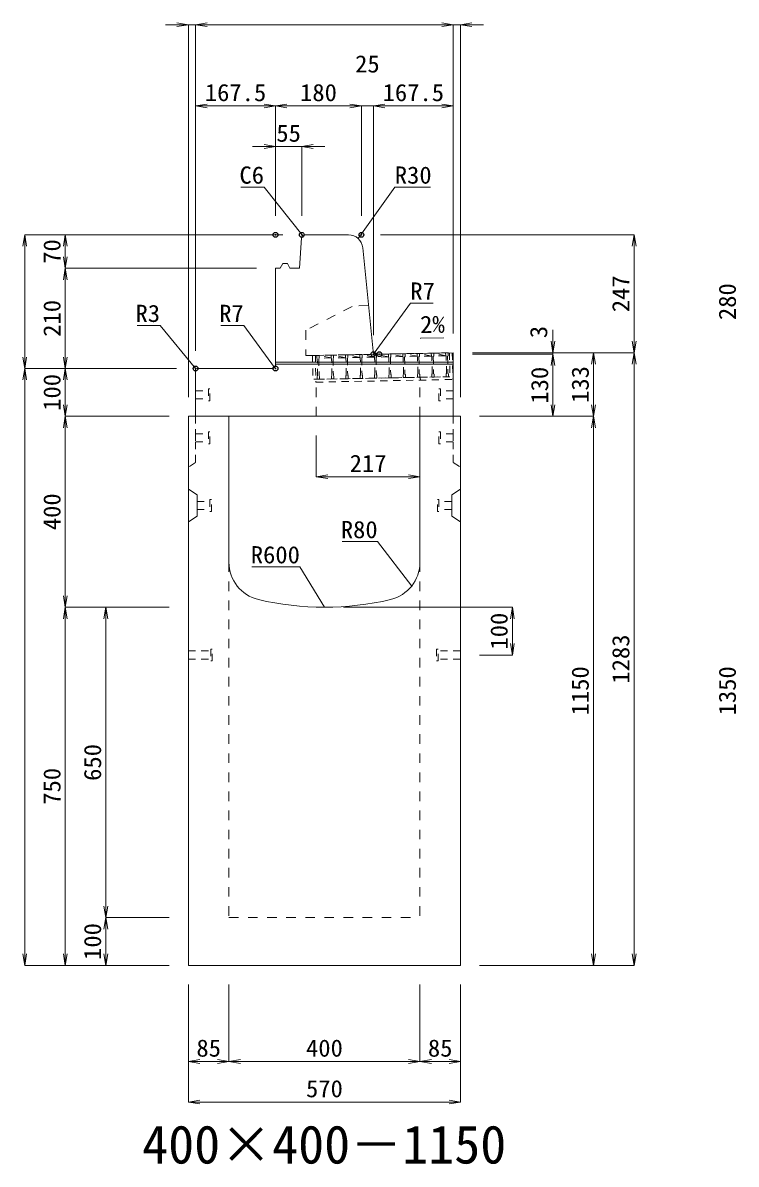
# Model space of a CAD drawing. Units: millimetres at full size; some dimension numbers follow another scale. Extents: x -18734 to 51600, y -18820 to 17820.
# Drawn here: x 34918 to 36413, y -7786 to -5396 of the extents above; entities that cross this region are included whole.
import ezdxf
from ezdxf.enums import TextEntityAlignment as Align

# ---------------------------------------------------------------- set-up
doc = ezdxf.new("R2010")
doc.units = ezdxf.units.MM
doc.header["$LTSCALE"] = 20
doc.header["$PDMODE"] = 32
doc.header["$PDSIZE"] = 10
doc.linetypes.add('USER1', pattern=[2, 1, -1])
doc.linetypes.add('USER2', pattern=[1.35, 0.75, -0.6])
for name, color, linetype, lineweight in [('インサート', 3, 'USER2', 9), ('グレーチング', 7, 'USER2', 5), ('受枠', 3, 'USER2', 9), ('寸法線', 7, 'Continuous', 13), ('引出線', 4, 'Continuous', 13), ('本体', 2, 'Continuous', 13), ('目地', 132, 'Continuous', 5)]:
    doc.layers.add(name, color=color, linetype=linetype, lineweight=lineweight)
doc.layers.add('作業エリア', color=11, linetype='Continuous')
doc.layers.add('文字', color=7, linetype='Continuous')
doc.styles.add('ＭＳ 明朝', font='')
doc.styles.get('ＭＳ 明朝').set_extended_font_data('MS Mincho')

# ---------------------------------------------------------------- blocks, each defined once
blk = doc.blocks.new('open_arrow')
at = {"color": 0, "linetype": 'Continuous', "lineweight": -2}
blk.add_lwpolyline([(7.5, 1.25), (0, 0), (7.5, -1.25)], dxfattribs=at)

msp = doc.modelspace()

# ---------------------------------------------------------------- linework, layer by layer
at = {"layer": 'インサート'}
for p, q in [((35280, -6166.5), (35307, -6166.5)), ((35280, -6166.5), (35280, -6183.5)), ((35310, -6162.5), (35307, -6162.5)), ((35307, -6162.5), (35307, -6187.5)), ((35310, -6187.5), (35310, -6162.5)), ((35790, -6162.5), (35793, -6162.5)), ((35790, -6187.5), (35790, -6162.5)), ((35793, -6162.5), (35793, -6187.5)), ((35820, -6166.5), (35793, -6166.5)), ((35820, -6166.5), (35820, -6183.5)), ((35280, -6183.5), (35307, -6183.5)), ((35307, -6187.5), (35310, -6187.5)), ((35793, -6187.5), (35790, -6187.5)), ((35820, -6183.5), (35793, -6183.5)), ((35280, -6256.5), (35307, -6256.5)), ((35280, -6256.5), (35280, -6273.5)), ((35310, -6252.5), (35307, -6252.5)), ((35307, -6252.5), (35307, -6277.5)), ((35310, -6277.5), (35310, -6252.5)), ((35790, -6252.5), (35793, -6252.5)), ((35790, -6277.5), (35790, -6252.5)), ((35793, -6252.5), (35793, -6277.5)), ((35820, -6256.5), (35793, -6256.5)), ((35820, -6256.5), (35820, -6273.5)), ((35280, -6273.5), (35307, -6273.5)), ((35307, -6277.5), (35310, -6277.5)), ((35793, -6277.5), (35790, -6277.5)), ((35820, -6273.5), (35793, -6273.5)), ((35283.2, -6398.5), (35310.2, -6398.5)), ((35283.2, -6398.5), (35283.2, -6415.5)), ((35313.2, -6394.5), (35310.2, -6394.5)), ((35310.2, -6394.5), (35310.2, -6419.5)), ((35313.2, -6419.5), (35313.2, -6394.5)), ((35786.8, -6394.5), (35789.8, -6394.5)), ((35786.8, -6419.5), (35786.8, -6394.5)), ((35789.8, -6394.5), (35789.8, -6419.5)), ((35816.8, -6398.5), (35789.8, -6398.5)), ((35816.8, -6398.5), (35816.8, -6415.5)), ((35283.2, -6415.5), (35310.2, -6415.5)), ((35310.2, -6419.5), (35313.2, -6419.5)), ((35789.8, -6419.5), (35786.8, -6419.5)), ((35816.8, -6415.5), (35789.8, -6415.5)), ((35265, -6711.5), (35312, -6711.5)), ((35265, -6711.5), (35265, -6728.5)), ((35315, -6707.5), (35312, -6707.5)), ((35312, -6707.5), (35312, -6732.5)), ((35315, -6732.5), (35315, -6707.5)), ((35788, -6707.5), (35785, -6707.5)), ((35785, -6707.5), (35785, -6732.5)), ((35788, -6732.5), (35788, -6707.5)), ((35835, -6711.5), (35788, -6711.5)), ((35835, -6728.5), (35835, -6711.5)), ((35265, -6728.5), (35312, -6728.5)), ((35312, -6732.5), (35315, -6732.5)), ((35785, -6732.5), (35788, -6732.5)), ((35835, -6728.5), (35788, -6728.5))]:
    msp.add_line(p, q, dxfattribs=at)
at = {"layer": 'グレーチング'}
for p, q in [((35533.97, -6092.54), (35808.92, -6087.21)), ((35564.08, -6097.95), (35538.97, -6092.44)), ((35594.07, -6097.37), (35568.96, -6091.86)), ((35624.07, -6096.79), (35598.96, -6091.28)), ((35654.06, -6096.21), (35628.95, -6090.7)), ((35684.06, -6095.63), (35658.95, -6090.12)), ((35714.05, -6095.05), (35688.94, -6089.54)), ((35714.05, -6095.05), (35689.06, -6095.54)), ((35744.05, -6094.47), (35718.93, -6088.96)), ((35744.05, -6094.47), (35719.05, -6094.95)), ((35774.04, -6093.89), (35748.93, -6088.38)), ((35774.04, -6093.89), (35749.05, -6094.37)), ((35804.04, -6093.31), (35778.92, -6087.8)), ((35804.04, -6093.31), (35779.04, -6093.79)), ((35564.08, -6097.95), (35539.08, -6098.44)), ((35594.07, -6097.37), (35569.08, -6097.86)), ((35624.07, -6096.79), (35599.07, -6097.28)), ((35654.06, -6096.21), (35629.07, -6096.7)), ((35684.06, -6095.63), (35659.06, -6096.12)), ((35534.94, -6142.53), (35809.89, -6137.21))]:
    msp.add_line(p, q, dxfattribs=at)
for points in [[(35533.97, -6092.54), (35538.97, -6092.44), (35539.08, -6098.44), (35538.1, -6099.46), (35538.8, -6135.45), (35539.82, -6136.43), (35539.94, -6142.43), (35534.94, -6142.53), (35534.82, -6136.53), (35535.8, -6135.51), (35535.1, -6099.52), (35534.09, -6098.53)], [(35568.8, -6134.87), (35569.81, -6135.85), (35569.93, -6141.85), (35564.93, -6141.95), (35564.82, -6135.95), (35565.8, -6134.93), (35565.1, -6098.93), (35564.08, -6097.95), (35563.96, -6091.96), (35568.96, -6091.86), (35569.08, -6097.86), (35568.1, -6098.88)], [(35598.79, -6134.29), (35599.81, -6135.27), (35599.92, -6141.27), (35594.93, -6141.37), (35594.81, -6135.37), (35595.79, -6134.35), (35595.09, -6098.35), (35594.07, -6097.37), (35593.96, -6091.38), (35598.96, -6091.28), (35599.07, -6097.28), (35598.09, -6098.3)], [(35628.78, -6133.71), (35629.8, -6134.69), (35629.92, -6140.69), (35624.92, -6140.79), (35624.8, -6134.79), (35625.78, -6133.77), (35625.09, -6097.77), (35624.07, -6096.79), (35623.95, -6090.79), (35628.95, -6090.7), (35629.07, -6096.7), (35628.09, -6097.72)], [(35658.78, -6133.13), (35659.8, -6134.11), (35659.91, -6140.11), (35654.91, -6140.2), (35654.8, -6134.21), (35655.78, -6133.19), (35655.08, -6097.19), (35654.06, -6096.21), (35653.95, -6090.21), (35658.95, -6090.12), (35659.06, -6096.12), (35658.08, -6097.14)], [(35685.77, -6132.61), (35685.08, -6096.61), (35684.06, -6095.63), (35683.94, -6089.63), (35688.94, -6089.54), (35689.06, -6095.54), (35688.08, -6096.55), (35688.77, -6132.55), (35689.79, -6133.53), (35689.91, -6139.53), (35684.91, -6139.62), (35684.79, -6133.63)], [(35715.77, -6132.03), (35715.07, -6096.03), (35714.05, -6095.05), (35713.94, -6089.05), (35718.93, -6088.96), (35719.05, -6094.95), (35718.07, -6095.97), (35718.77, -6131.97), (35719.79, -6132.95), (35719.9, -6138.95), (35714.9, -6139.04), (35714.79, -6133.04)], [(35749.05, -6094.37), (35748.06, -6095.39), (35748.76, -6131.39), (35749.78, -6132.37), (35749.9, -6138.37), (35744.9, -6138.46), (35744.78, -6132.46), (35745.76, -6131.44), (35745.07, -6095.45), (35744.05, -6094.47), (35743.93, -6088.47), (35748.93, -6088.38)], [(35779.04, -6093.79), (35778.06, -6094.81), (35778.76, -6130.81), (35779.78, -6131.79), (35779.89, -6137.79), (35774.89, -6137.88), (35774.78, -6131.88), (35775.76, -6130.86), (35775.06, -6094.87), (35774.04, -6093.89), (35773.92, -6087.89), (35778.92, -6087.8)], [(35804.89, -6137.3), (35804.77, -6131.3), (35805.75, -6130.28), (35805.05, -6094.29), (35804.04, -6093.31), (35803.92, -6087.31), (35808.92, -6087.21), (35809.03, -6093.21), (35808.05, -6094.23), (35808.75, -6130.23), (35809.77, -6131.21), (35809.89, -6137.21)]]:
    msp.add_lwpolyline(points, close=True, dxfattribs=at)
at = {"layer": '作業エリア'}
for p in [(35447.5, -5840), (35447.5, -5840), (35502.5, -5840), (35627.5, -5840), (35652.5, -6090), (35665, -6090), (35280, -6120), (35447.5, -6120)]:
    msp.add_point(p, dxfattribs=at)
at = {"layer": '受枠'}
for p, q in [((35524.97, -6092.71), (35817.92, -6087.04)), ((35524.97, -6092.71), (35525.94, -6142.7)), ((35530.97, -6092.59), (35532.05, -6148.58)), ((35811.92, -6087.16), (35812.89, -6137.15)), ((35817.92, -6087.04), (35819, -6143.03)), ((35812.89, -6137.15), (35525.94, -6142.7)), ((35532.05, -6148.58), (35819, -6143.03))]:
    msp.add_line(p, q, dxfattribs=at)
at = {"layer": '受枠', "linetype": 'Continuous'}
msp.add_line((35750.9, -6138.35), (35751.01, -6144.35), dxfattribs=at)
at = {"layer": '寸法線'}
for p, q in [((35328, -5400.05), (35217, -5400.05)), ((35265, -6180), (35265, -5400.05)), ((35280, -5400.05), (35820, -5400.05)), ((35280, -6083), (35280, -5400.05)), ((35280, -6083), (35280, -5400.05)), ((35772, -5400.05), (35883, -5400.05)), ((35820, -6047), (35820, -5400.05)), ((35820, -6047), (35820, -5400.05)), ((35835, -6180), (35835, -5400.05)), ((35280, -5570.05), (35447.5, -5570.05)), ((35280, -6083), (35280, -5570.05)), ((35447.5, -5800), (35447.5, -5570.05)), ((35447.5, -5570.05), (35627.5, -5570.05)), ((35447.5, -5800), (35447.5, -5570.05)), ((35579.5, -5570.05), (35700.5, -5570.05)), ((35627.5, -5800), (35627.5, -5570.05)), ((35627.5, -5800), (35627.5, -5570.05)), ((35652.5, -6050), (35652.5, -5570.05)), ((35652.5, -5570.05), (35820, -5570.05)), ((35652.5, -6050), (35652.5, -5570.05)), ((35820, -6047), (35820, -5570.05)), ((35399.5, -5655.05), (35550.5, -5655.05)), ((35447.5, -5800), (35447.5, -5655.05)), ((35502.5, -5800), (35502.5, -5655.05)), ((34922.06, -5840), (34922.06, -6120)), ((35462.5, -5840), (34922.06, -5840)), ((35007.06, -5910), (35007.06, -5840)), ((35462.5, -5840), (35007.06, -5840)), ((35667.5, -5840), (36198.78, -5840)), ((36198.78, -5840), (36198.78, -6087)), ((35007.06, -6120), (35007.06, -5910)), ((35407.5, -5910), (35007.06, -5910)), ((35407.5, -5910), (35007.06, -5910)), ((36028.78, -6039), (36028.78, -6138)), ((35860, -6087), (36028.78, -6087)), ((35860, -6087), (36113.78, -6087)), ((35860, -6087), (36198.78, -6087)), ((35860, -6087), (36198.78, -6087)), ((35860, -6090), (36028.78, -6090)), ((35860, -6090), (36028.78, -6090)), ((36028.78, -6090), (36028.78, -6220)), ((36113.78, -6087), (36113.78, -6220)), ((36198.78, -6087), (36198.78, -7370)), ((35240, -6120), (34922.06, -6120)), ((34922.06, -7370), (34922.06, -6120)), ((35240, -6120), (34922.06, -6120)), ((35007.06, -6220), (35007.06, -6120)), ((35240, -6120), (35007.06, -6120)), ((35240, -6120), (35007.06, -6120)), ((35007.06, -6220), (35007.06, -6620)), ((35225, -6220), (35007.06, -6220)), ((35225, -6220), (35007.06, -6220)), ((35875, -6220), (36028.78, -6220)), ((35875, -6220), (36113.78, -6220)), ((35875, -6220), (36113.78, -6220)), ((36113.78, -6220), (36113.78, -7370)), ((35533, -6260), (35533, -6346.67)), ((35533, -6346.67), (35750, -6346.67)), ((35225, -6620), (35007.06, -6620)), ((35007.06, -7370), (35007.06, -6620)), ((35225, -6620), (35007.06, -6620)), ((35092.06, -6620), (35092.06, -7270)), ((35225, -6620), (35092.06, -6620)), ((35590, -6620), (35943.78, -6620)), ((35943.78, -6620), (35943.78, -6720)), ((35875, -6720), (35943.78, -6720)), ((35225, -7270), (35092.06, -7270)), ((35092.06, -7270), (35092.06, -7370)), ((35225, -7270), (35092.06, -7270)), ((35225, -7370), (34922.06, -7370)), ((35225, -7370), (35007.06, -7370)), ((35225, -7370), (35092.06, -7370)), ((35875, -7370), (36113.78, -7370)), ((35875, -7370), (36198.78, -7370)), ((35265, -7410), (35265, -7571.16)), ((35265, -7410), (35265, -7656.16)), ((35350, -7410), (35350, -7571.16)), ((35350, -7410), (35350, -7571.16)), ((35750, -7410), (35750, -7571.16)), ((35750, -7410), (35750, -7571.16)), ((35835, -7410), (35835, -7571.16)), ((35835, -7410), (35835, -7656.16)), ((35265, -7571.16), (35350, -7571.16)), ((35350, -7571.16), (35750, -7571.16)), ((35750, -7571.16), (35835, -7571.16)), ((35265, -7656.16), (35835, -7656.16))]:
    msp.add_line(p, q, dxfattribs=at)
at = {"layer": '引出線'}
for points in [[(35505.29, -5842.99), (35423.41, -5740.07), (35375.07, -5740.07)], [(35620.48, -5847.76), (35697.4, -5740.07), (35772.08, -5740.07)], [(35654.14, -6088.19), (35730, -5982.98), (35777.93, -5982.98)], [(35280.88, -6120.88), (35205.62, -6029.7), (35157.89, -6029.7)], [(35445.45, -6117.95), (35380.97, -6029.7), (35333.04, -6029.7)], [(35751.14, -6056.74), (35799.85, -6055.77), (35751.11, -6056.74)], [(35732.76, -6575.58), (35661.5, -6482.47), (35586.83, -6482.47)], [(35550, -6620), (35498.63, -6535.25), (35397.63, -6535.25)]]:
    msp.add_lwpolyline(points, dxfattribs=at)
at = {"layer": '本体'}
for p, q in [((35497.5, -5910), (35502.07, -5845.98)), ((35502.07, -5845.98), (35508.5, -5840)), ((35600.35, -5840), (35508.5, -5840)), ((35651.87, -6083.7), (35630.2, -5867.01)), ((35457.5, -5910), (35462.5, -5900)), ((35462.5, -5900), (35472.5, -5900)), ((35472.5, -5900), (35477.5, -5910)), ((35447.5, -5910), (35447.5, -6113)), ((35447.5, -5910), (35457.5, -5910)), ((35477.5, -5910), (35497.5, -5910)), ((35665, -6090), (35658.83, -6090)), ((35665, -6090), (35820, -6087)), ((35820, -6220), (35820, -6087)), ((35280, -6123), (35280, -6220)), ((35440.5, -6120), (35283, -6120)), ((35265, -6220), (35265, -7370)), ((35350, -6220), (35265, -6220)), ((35820, -6220), (35280, -6220)), ((35350, -6220), (35350, -6525.96)), ((35750, -6525.96), (35750, -6220)), ((35835, -6220), (35750, -6220)), ((35835, -7370), (35835, -6220)), ((35265, -7370), (35835, -7370))]:
    msp.add_line(p, q, dxfattribs=at)
at = {"layer": '本体', "linetype": 'USER1'}
for p, q in [((35608, -5990), (35511, -6040)), ((35642.2, -5987), (35608, -5990)), ((35511, -6040), (35511, -6092.98)), ((35511, -6092.98), (35665, -6090)), ((35533, -6220), (35533, -6142.56)), ((35750, -6220), (35750, -6138.36))]:
    msp.add_line(p, q, dxfattribs=at)
at = {"layer": '本体', "linetype": 'USER2', "lineweight": 9}
for p, q in [((35280, -6220), (35280, -6317)), ((35820, -6220), (35820, -6317)), ((35280, -6317), (35265, -6326.5)), ((35820, -6317), (35835, -6326.5))]:
    msp.add_line(p, q, dxfattribs=at)
at = {"layer": '本体', "lineweight": 9}
for p, q in [((35265, -6373), (35283.2, -6384.5)), ((35835, -6373), (35816.8, -6384.5)), ((35283.2, -6384.5), (35283.2, -6429.5)), ((35816.8, -6384.5), (35816.8, -6429.5)), ((35265, -6441), (35283.2, -6429.5)), ((35835, -6441), (35816.8, -6429.5))]:
    msp.add_line(p, q, dxfattribs=at)
at = {"layer": '本体', "linetype": 'USER1', "lineweight": 15}
for p, q in [((35350, -6525.96), (35350, -7270)), ((35750, -6525.96), (35750, -7270)), ((35350, -7270), (35750, -7270))]:
    msp.add_line(p, q, dxfattribs=at)
at = {"layer": '本体'}
for centre, radius, start, end in [((35600.35, -5870), 30, 5.71059, 90), ((35658.83, -6083), 7, 185.71059, 270), ((35440.5, -6113), 7, 270, 0), ((35283, -6123), 3, 90, 180), ((35430, -6525.96), 80, 180, 256.65764), ((35670, -6525.96), 80, 283.34236, 0), ((35550, -6020), 600, 256.65764, 283.34236)]:
    msp.add_arc(centre, radius, start, end, dxfattribs=at)
at = {"layer": '目地'}
for p, q in [((35820, -6107), (35447.5, -6107)), ((35820, -6111), (35447.5, -6111))]:
    msp.add_line(p, q, dxfattribs=at)

# ---------------------------------------------------------------- block references
at = {"layer": '寸法線', "xscale": 3.2, "yscale": 3.2}
for p, rotation in [((35265, -5400.05), 180), ((35820, -5400.05), 180), ((35820, -5400.05), 180), ((35447.5, -5570.05), 180), ((35627.5, -5570.05), 180), ((35627.5, -5570.05), 180), ((35820, -5570.05), 180), ((35447.5, -5655.05), 180), ((34922.06, -5840), 270), ((35007.06, -5840), 270), ((36198.78, -5840), 270), ((35007.06, -5910), 90), ((35007.06, -5910), 270), ((36028.78, -6087), 90), ((36198.78, -6087), 90), ((36028.78, -6090), 270), ((36028.78, -6090), 270), ((36113.78, -6087), 270), ((36198.78, -6087), 270), ((34922.06, -6120), 90), ((35007.06, -6120), 90), ((34922.06, -6120), 270), ((35007.06, -6120), 270), ((35007.06, -6220), 90), ((36028.78, -6220), 90), ((36113.78, -6220), 90), ((35007.06, -6220), 270), ((36113.78, -6220), 270), ((35750, -6346.67), 180), ((35007.06, -6620), 90), ((35007.06, -6620), 270), ((35092.06, -6620), 270), ((35943.78, -6620), 270), ((35943.78, -6720), 90), ((35092.06, -7270), 90), ((35092.06, -7270), 270), ((34922.06, -7370), 90), ((35007.06, -7370), 90), ((35092.06, -7370), 90), ((36113.78, -7370), 90), ((36198.78, -7370), 90), ((35350, -7571.16), 180), ((35750, -7571.16), 180), ((35835, -7571.16), 180), ((35835, -7656.16), 180)]:
    msp.add_blockref('open_arrow', p, dxfattribs=dict(at, rotation=rotation))
for p in [(35280, -5400.05), (35280, -5400.05), (35835, -5400.05), (35280, -5570.05), (35447.5, -5570.05), (35652.5, -5570.05), (35652.5, -5570.05), (35502.5, -5655.05), (35533, -6346.67), (35265, -7571.16), (35350, -7571.16), (35750, -7571.16), (35265, -7656.16)]:
    msp.add_blockref('open_arrow', p, dxfattribs=at)
at = {"layer": '引出線', "xscale": 0.0533, "yscale": 0.0533}
for p, rotation in [((35505.29, -5842.99), 128.5), ((35620.48, -5847.76), 54.5), ((35751.14, -6056.74), 1.1), ((35654.14, -6088.19), 54.2), ((35445.45, -6117.95), 126.2), ((35280.88, -6120.88), 129.5), ((35732.76, -6575.58), 127.4), ((35550, -6620), 121.2)]:
    msp.add_blockref('open_arrow', p, dxfattribs=dict(at, rotation=rotation))

# ---------------------------------------------------------------- texts
at = {"layer": '寸法線', "style": 'ＭＳ 明朝', "width": 1.05}
for s, p in [('25', (35640, -5482.05)), ('167.5', (35363.75, -5542.05)), ('180', (35537.5, -5542.05)), ('167.5', (35736.25, -5542.05)), ('55', (35475, -5627.05)), ('217', (35641.5, -6318.67)), ('85', (35307.5, -7543.16)), ('400', (35550, -7543.16)), ('85', (35792.5, -7543.16)), ('570', (35550, -7628.16))]:
    msp.add_text(s, height=36.03, dxfattribs=at).set_placement(p, align=Align.MIDDLE_CENTER)
for s, p in [('70', (34979.06, -5875)), ('247', (36170.78, -5963.5)), ('280', (36394.06, -5980)), ('210', (34979.06, -6015)), ('3', (35998.78, -6043.66)), ('133', (36085.78, -6153.5)), ('100', (34979.06, -6170)), ('130', (36000.78, -6155)), ('400', (34979.06, -6420)), ('100', (35915.78, -6670)), ('1283', (36170.78, -6728.5)), ('1150', (36085.78, -6795)), ('1350', (36394.06, -6795)), ('650', (35064.06, -6945)), ('750', (34979.06, -6995)), ('100', (35064.06, -7320))]:
    msp.add_text(s, height=36.03, rotation=90, dxfattribs=at).set_placement(p, align=Align.MIDDLE_CENTER)
at = {"layer": '引出線', "style": 'ＭＳ 明朝', "width": 1.05}
for s, p in [('C6', (35423.41, -5696.87)), ('R3', (35205.62, -5986.5)), ('R7', (35380.97, -5986.5)), ('R80', (35661.5, -6439.27)), ('R600', (35498.63, -6492.05))]:
    msp.add_text(s, height=36.03, dxfattribs=at).set_placement(p, align=Align.TOP_RIGHT)
for s, p in [('R30', (35697.4, -5696.87)), ('R7', (35730, -5939.78))]:
    msp.add_text(s, height=36.03, dxfattribs=at).set_placement(p, align=Align.TOP_LEFT)
msp.add_text('2%', height=36.03, rotation=1.146, dxfattribs=at).set_placement((35750.17, -6009.85), align=Align.TOP_LEFT)
at = {"layer": '文字', "style": 'ＭＳ 明朝'}
msp.add_text('400×400－1150', height=80.06, dxfattribs=at).set_placement((35549.52, -7744.97), align=Align.MIDDLE_CENTER)

doc.saveas('drawing.dxf')
